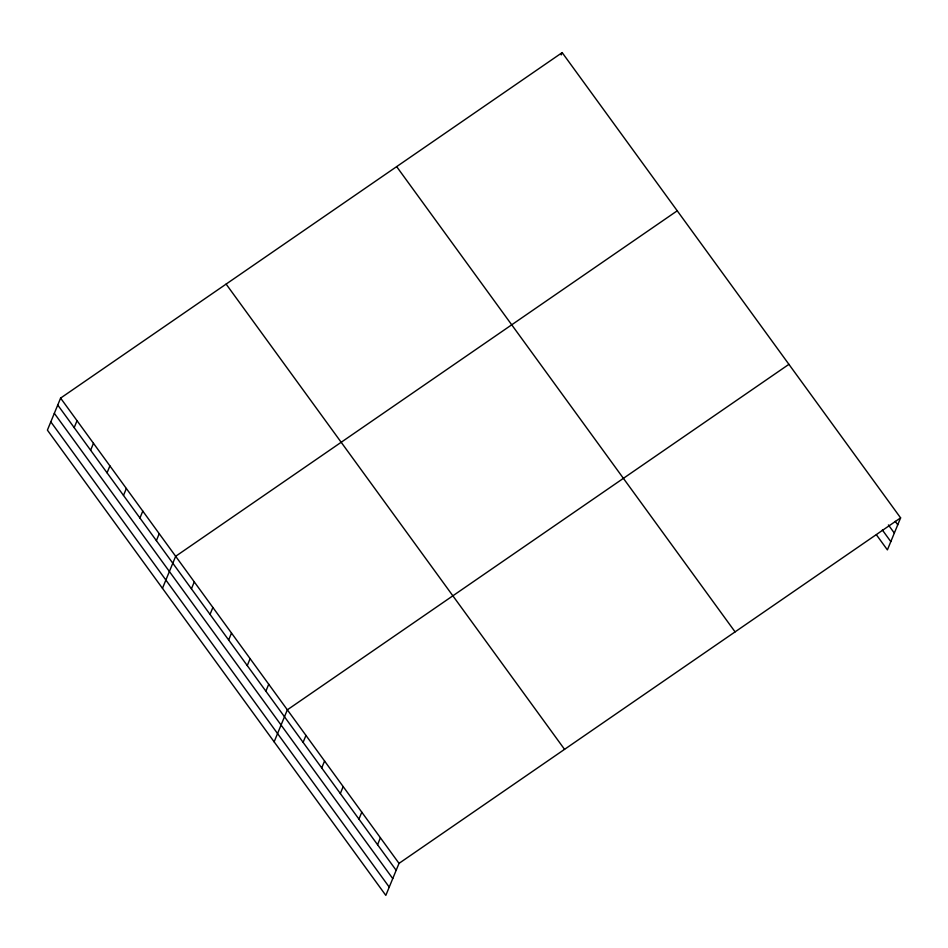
<?xml version="1.0" encoding="UTF-8"?>
<svg xmlns="http://www.w3.org/2000/svg" width="948" height="948" viewBox="0 0 948 948"><rect width="100%" height="100%" fill="white"/><g stroke="black" fill="none" stroke-linecap="round" stroke-linejoin="round"><path stroke-width="1.42" d="M60.601 398.101L47.4 430.131L385.824 895.386L399.025 863.367L900.6 517.869L562.176 52.614L60.601 398.101L399.025 863.367M74.181 427.631L77.037 420.699M90.617 450.229L93.473 443.297M107.053 472.827L109.909 465.895M123.489 495.425L126.357 488.493M139.937 518.023L142.793 511.091M156.373 540.633L159.228 533.688M162.464 588.317L175.664 556.286L677.239 210.8M191.425 588.815L194.281 581.882M210.029 614.399L212.885 607.467M228.646 639.995L231.502 633.063M247.262 665.579L250.118 658.647M265.867 691.175L268.734 684.243M274.138 741.857L287.339 709.827L788.926 364.328M561.228 54.925L562.176 52.614M303.099 742.355L305.955 735.411M321.716 767.939L324.572 761.007M340.32 793.523L343.188 786.591M358.936 819.119L361.792 812.187M377.553 844.704L380.409 837.771M900.6 517.869L887.399 549.899L876.402 534.779M895.208 521.317L897.744 524.801M888.406 524.943L894.331 533.084M882.351 529.979L890.812 541.616M396.655 166.623L735.079 631.878M226.122 284.092L564.546 749.347M57.745 405.033L396.169 870.3M54.332 413.316L392.756 878.583M50.813 421.848L389.237 887.115"/></g></svg>
